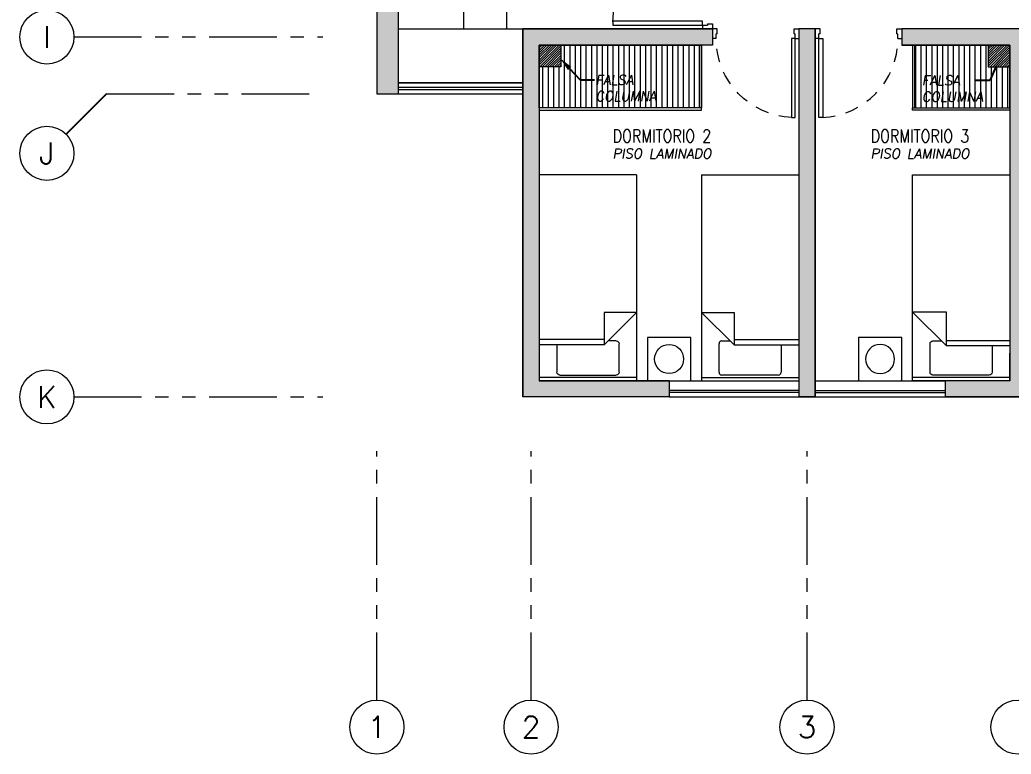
# Model space of a CAD drawing. Header units: millimetres. Extents: x -3 to 53, y -110 to 39.
# Drawn here: x -3.3 to 5.86, y -6.1 to 0.68 of the extents above; entities that cross this region are included whole.
import ezdxf
from ezdxf import colors
from ezdxf.entities.mleader import LeaderData, LeaderLine
from ezdxf.enums import TextEntityAlignment as Align
from ezdxf.math import Vec2, Vec3

# ---------------------------------------------------------------- set-up
doc = ezdxf.new("R2010")
doc.units = ezdxf.units.MM
for name, pattern in [('HIDDEN2', [0.1875, 0.125, -0.0625]), ('PHANTOM', [63.5, 31.75, -6.35, 6.35, -6.35, 6.35, -6.35]), ('PHANTOM2', [1.25, 0.625, -0.125, 0.125, -0.125, 0.125, -0.125])]:
    doc.linetypes.add(name, pattern=pattern)
for name, color, linetype in [('A-COTAS EXT', 8, 'Continuous'), ('A-EJES', 8, 'PHANTOM'), ('A-EST HATCH', 8, 'Continuous'), ('A-EST PLACAS', 8, 'Continuous'), ('A-EST VIGAS', 8, 'HIDDEN2'), ('A-HATCH', 8, 'Continuous'), ('A-MOBILIARIO', 8, 'Continuous'), ('A-MURO BAJO', 8, 'Continuous'), ('A-TEXTO-ACABADO PISO', 8, 'Continuous'), ('A-TEXTO-INDICACIONES', 8, 'Continuous'), ('DLP_MOBILIARIO', 8, 'Continuous'), ('DLP_MOBILIARIO FIJO', 8, 'Continuous'), ('DLP_TEXTO AMBIENTE', 8, 'Continuous')]:
    doc.layers.add(name, color=color, linetype=linetype)
doc.layers.add('A-MUROS', color=8, linetype='Continuous', lineweight=30)
doc.styles.add('ROMANS', font='ROMANS.shx', dxfattribs={"oblique": 10})

# ---------------------------------------------------------------- blocks, each defined once
blk = doc.blocks.new('EST-P2')
at = {"layer": 'A-EST HATCH', "lineweight": 0}
h = blk.add_hatch(color=8, dxfattribs=at)
h.dxf.hatch_style = 1
h.paths.add_polyline_path([(-39.55, -10.99), (-39.55, -4.925), (-38.05, -4.925), (-38.05, -5.675), (-37.9, -5.675), (-37.9, -4.725), (-39.7, -4.725), (-39.7, -5.6), (-41.2, -5.6), (-41.2, -5.1), (-41.35, -5.1), (-41.35, -5.8), (-39.7, -5.8), (-39.7, -10.99)])
h.paths.add_polyline_path([(-18.45, -0.925), (-20.05, -0.925), (-20.05, 2.175), (-18.85, 2.175), (-18.85, 2.325), (-20.2, 2.325), (-20.2, -1.075), (-18.45, -1.075)])
h.paths.add_polyline_path([(-17.65, 2.325), (-17.5, 2.325), (-17.5, -1.075), (-17.65, -1.075)])
h.paths.add_polyline_path([(-12.15, 2.8), (-11.85, 2.8), (-11.85, 2.65), (-12, 2.65), (-12, -0.425), (-12.15, -0.425)])
h.paths.add_polyline_path([(-15.1, 2.175), (-15.1, -0.925), (-16.7, -0.925), (-16.7, -1.075), (-14.95, -1.075), (-14.95, 2.325), (-16.3, 2.325), (-16.3, 2.175)])
h.paths.add_polyline_path([(-5.85, 2.65), (-5.25, 2.65), (-5.25, 2.8), (-6, 2.8), (-6, -0.6), (-4.85, -0.6), (-4.85, -0.45), (-5.85, -0.45)])
h.paths.add_polyline_path([(-4.05, 2.8), (-4.05, -0.6), (-3.9, -0.6), (-3.9, 2.8)])
h.paths.add_polyline_path([(-3.1, -0.45), (-1.5, -0.45), (-1.5, 2.65), (-2.7, 2.65), (-2.7, 2.8), (-1.35, 2.8), (-1.35, -0.6), (-3.1, -0.6)])
h.paths.add_polyline_path([(-5.85, -10.9), (-5.25, -10.9), (-5.25, -11.05), (-6, -11.05), (-6, -7.65), (-4.85, -7.65), (-4.85, -7.8), (-5.85, -7.8)])
h.paths.add_polyline_path([(-4.05, -11.05), (-4.05, -7.65), (-3.9, -7.65), (-3.9, -11.05)])
h.paths.add_polyline_path([(-3.1, -7.8), (-1.5, -7.8), (-1.5, -10.9), (-2.7, -10.9), (-2.7, -11.05), (-1.35, -11.05), (-1.35, -7.65), (-3.1, -7.65)])
h.paths.add_polyline_path([(-8.7, -7.55), (-8.85, -7.55), (-8.85, -10.9), (-9, -10.9), (-9, -11.05), (-8.7, -11.05)])
h.paths.add_polyline_path([(-18.45, -7.325), (-20.05, -7.325), (-20.05, -10.425), (-18.85, -10.425), (-18.85, -10.575), (-20.2, -10.575), (-20.2, -7.175), (-18.45, -7.175)])
h.paths.add_polyline_path([(-17.65, -10.575), (-17.5, -10.575), (-17.5, -7.175), (-17.65, -7.175)])
h.paths.add_polyline_path([(-12.15, -11.05), (-11.85, -11.05), (-11.85, -10.9), (-12, -10.9), (-12, -7.825), (-12.15, -7.825)])
h.paths.add_polyline_path([(-15.1, -10.425), (-15.1, -7.325), (-16.7, -7.325), (-16.7, -7.175), (-14.95, -7.175), (-14.95, -10.575), (-16.3, -10.575), (-16.3, -10.425)])
h.paths.add_polyline_path([(-31.6, -0.925), (-30, -0.925), (-30, 2.175), (-31.2, 2.175), (-31.2, 2.325), (-29.85, 2.325), (-29.85, -1.075), (-31.6, -1.075)])
h.paths.add_polyline_path([(-32.4, 2.325), (-32.55, 2.325), (-32.55, -1.075), (-32.4, -1.075)])
h.paths.add_polyline_path([(-38.2, 2.8), (-38.2, 2.65), (-38.05, 2.65), (-38.05, -0.425), (-37.9, -0.425), (-37.9, 2.8)])
h.paths.add_polyline_path([(-34.95, 2.175), (-34.95, -0.925), (-33.35, -0.925), (-33.35, -1.075), (-35.1, -1.075), (-35.1, 2.325), (-33.75, 2.325), (-33.75, 2.175)])
h.paths.add_polyline_path([(-39.7, -2.45), (-41.35, -2.45), (-41.35, -3.15), (-41.2, -3.15), (-41.2, -2.65), (-39.7, -2.65), (-39.7, -3.525), (-37.9, -3.525), (-37.9, -2.575), (-38.05, -2.575), (-38.05, -3.325), (-39.55, -3.325), (-39.55, 2.74), (-39.7, 2.74)])
h.paths.add_polyline_path([(-44.2, 2.65), (-44.8, 2.65), (-44.8, 2.8), (-44.05, 2.8), (-44.05, -0.6), (-45.2, -0.6), (-45.2, -0.45), (-44.2, -0.45)])
h.paths.add_polyline_path([(-46, 2.8), (-46, -0.6), (-46.15, -0.6), (-46.15, 2.8)])
h.paths.add_polyline_path([(-46.95, -0.45), (-48.55, -0.45), (-48.55, 2.65), (-47.35, 2.65), (-47.35, 2.8), (-48.7, 2.8), (-48.7, -0.6), (-46.95, -0.6)])
h.paths.add_polyline_path([(-46, -11.05), (-46, -7.65), (-46.15, -7.65), (-46.15, -11.05)])
h.paths.add_polyline_path([(-46.95, -7.8), (-48.55, -7.8), (-48.55, -10.9), (-47.35, -10.9), (-47.35, -11.05), (-48.7, -11.05), (-48.7, -7.65), (-46.95, -7.65)])
h.paths.add_polyline_path([(-41.35, -7.55), (-41.2, -7.55), (-41.2, -10.9), (-41.05, -10.9), (-41.05, -11.05), (-41.35, -11.05)])
h.paths.add_polyline_path([(-31.6, -7.325), (-30, -7.325), (-30, -10.425), (-31.2, -10.425), (-31.2, -10.575), (-29.85, -10.575), (-29.85, -7.175), (-31.6, -7.175)])
h.paths.add_polyline_path([(-32.4, -10.575), (-32.55, -10.575), (-32.55, -7.175), (-32.4, -7.175)])
h.paths.add_polyline_path([(-37.9, -11.05), (-38.2, -11.05), (-38.2, -10.9), (-38.05, -10.9), (-38.05, -7.825), (-37.9, -7.825)])
h.paths.add_polyline_path([(-34.95, -10.425), (-34.95, -7.325), (-33.35, -7.325), (-33.35, -7.175), (-35.1, -7.175), (-35.1, -10.575), (-33.75, -10.575), (-33.75, -10.425)])
h.paths.add_polyline_path([(-10.35, -4.725), (-12.15, -4.725), (-12.15, -5.675), (-12, -5.675), (-12, -4.925), (-10.5, -4.925), (-10.5, -10.99), (-10.35, -10.99), (-10.35, -5.8), (-8.7, -5.8), (-8.7, -5.1), (-8.85, -5.1), (-8.85, -5.6), (-10.35, -5.6)])
h.paths.add_polyline_path([(-44.05, -11.05), (-44.05, -7.65), (-45.2, -7.65), (-45.2, -7.8), (-44.2, -7.8), (-44.2, -10.9), (-44.8, -10.9), (-44.8, -11.05)])
h.paths.add_polyline_path([(-46.9532, -2.7), (-47.1, -2.7), (-47.1, -1.5), (-44.95, -1.5), (-44.95, -1.65), (-45.4, -1.65), (-45.4, -3.25), (-45.6, -3.25), (-45.6, -1.65), (-46.95, -1.65), (-46.95, -2.7)], flags=17)
h.paths.add_polyline_path([(-46.9532, -5.55), (-47.1, -5.55), (-47.1, -6.75), (-44.95, -6.75), (-44.95, -6.6), (-45.4, -6.6), (-45.4, -5), (-45.6, -5), (-45.6, -6.6), (-46.95, -6.6), (-46.95, -5.55)], flags=17)
h.paths.add_polyline_path([(-41.1999, -4.05), (-44.05, -4.05), (-44.05, -1.5), (-44.2, -1.5), (-44.2, -4.05), (-46.95, -4.05), (-46.95, -3.45), (-47.1, -3.45), (-47.1, -4.05), (-49.85, -4.05), (-49.85, 0), (-50.05, 0), (-50.05, -8.25), (-49.85, -8.25), (-49.85, -4.2), (-47.1, -4.2), (-47.1, -4.8), (-46.95, -4.8), (-46.95, -4.2), (-44.2, -4.2), (-44.2, -6.75), (-44.05, -6.75), (-44.05, -4.2), (-41.1999, -4.2)])
h.paths.add_polyline_path([(-41.35, 2.8), (-41.35, -0.7), (-41.2, -0.7), (-41.2, 2.65), (-41.05, 2.65), (-41.05, 2.8)])
h.paths.add_polyline_path([(-10.35, 2.74), (-10.35, -2.45), (-8.7, -2.45), (-8.7, -3.15), (-8.85, -3.15), (-8.85, -2.65), (-10.35, -2.65), (-10.35, -3.525), (-12.15, -3.525), (-12.15, -2.575), (-12, -2.575), (-12, -3.325), (-10.5, -3.325), (-10.5, 2.74)])
h.paths.add_polyline_path([(-2.95, -4.05), (-0.2, -4.05), (-0.2, 0), (0, 0), (0, -8.25), (-0.2, -8.25), (-0.2, -4.2), (-2.95, -4.2), (-2.95, -4.8), (-3.1, -4.8), (-3.1, -4.2), (-5.85, -4.2), (-5.85, -6.75), (-6, -6.75), (-6, -4.2), (-8.8501, -4.2), (-8.8501, -4.05), (-6, -4.05), (-6, -1.5), (-5.85, -1.5), (-5.85, -4.05), (-3.1, -4.05), (-3.1, -3.45), (-2.95, -3.45)])
h.paths.add_polyline_path([(-8.7, 2.8), (-9, 2.8), (-9, 2.65), (-8.85, 2.65), (-8.85, -0.7), (-8.7, -0.7)])
h.paths.add_polyline_path([(-3.0968, -2.7), (-2.95, -2.7), (-2.95, -1.5), (-5.1, -1.5), (-5.1, -1.65), (-4.65, -1.65), (-4.65, -3.25), (-4.45, -3.25), (-4.45, -1.65), (-3.1, -1.65), (-3.1, -2.7)], flags=17)
h.paths.add_polyline_path([(-3.0968, -5.55), (-2.95, -5.55), (-2.95, -6.75), (-5.1, -6.75), (-5.1, -6.6), (-4.65, -6.6), (-4.65, -5), (-4.45, -5), (-4.45, -6.6), (-3.1, -6.6), (-3.1, -5.55)], flags=17)
h.paths.add_polyline_path([(-23.35, -3.525), (-23.2, -3.525), (-23.2, 0.475), (-23.35, 0.475)])
h.paths.add_polyline_path([(-27.6, -3.525), (-37, -3.525), (-37, -3.375), (-33.45, -3.375), (-33.45, -1.975), (-33.25, -1.975), (-33.25, -3.375), (-30.35, -3.375), (-30.35, -1.975), (-30.2, -1.975), (-30.2, -3.375), (-27.8, -3.375), (-27.8, -2.125), (-29.45, -2.125), (-29.45, -1.975), (-27.175, -1.975), (-27.175, -2.125), (-27.6, -2.125)])
h.paths.add_polyline_path([(-27.15, -3.525), (-25.05, -3.525), (-25.05, -3.375), (-27, -3.375), (-27, 0.325), (-25.05, 0.325), (-25.05, 0.475), (-27, 0.475), (-27, 2.325), (-27.85, 2.325), (-27.85, 2.175), (-27.15, 2.175)])
h.paths.add_polyline_path([(-22.45, -2.125), (-22.45, -3.525), (-13.05, -3.525), (-13.05, -3.375), (-16.6, -3.375), (-16.6, -1.975), (-16.8, -1.975), (-16.8, -3.375), (-19.7, -3.375), (-19.7, -1.975), (-19.85, -1.975), (-19.85, -3.375), (-22.25, -3.375), (-22.25, -2.125), (-20.6, -2.125), (-20.6, -1.975), (-22.825, -1.975), (-22.825, -2.125)])
h.paths.add_polyline_path([(-22.85, 2.175), (-22.2, 2.175), (-22.2, 2.325), (-23.05, 2.325), (-23.05, -3.525), (-22.85, -3.525)])
h.paths.add_polyline_path([(-23.05, -6.3), (-23.05, -10.575), (-22.2, -10.575), (-22.2, -10.425), (-22.85, -10.425), (-22.85, -6.3)])
h.paths.add_polyline_path([(-21.05, -6.275), (-21.05, -6.125), (-22.85, -6.125), (-22.85, -4.875), (-20.3, -4.875), (-20.3, -6.275), (-20.15, -6.275), (-20.15, -4.875), (-16.8, -4.875), (-16.8, -6.275), (-16.6, -6.275), (-16.6, -4.875), (-13.05, -4.875), (-13.05, -4.725), (-23.05, -4.725), (-23.05, -6.275)])
h.paths.add_polyline_path([(-27, -6.3), (-27, -10.025), (-23.35, -10.025), (-23.35, -7.375), (-25.7, -7.375), (-25.7, -6.825), (-26, -6.825), (-26, -6.675), (-25.55, -6.675), (-25.55, -7.225), (-23.35, -7.225), (-23.35, -4.875), (-26, -4.875), (-26, -4.725), (-23.2, -4.725), (-23.2, -10.175), (-27, -10.175), (-27, -10.575), (-27.85, -10.575), (-27.85, -10.425), (-27.15, -10.425), (-27.15, -6.3)])
h.paths.add_polyline_path([(-29, -6.275), (-29, -6.125), (-27.2, -6.125), (-27.2, -4.875), (-29.75, -4.875), (-29.75, -6.275), (-29.9, -6.275), (-29.9, -4.875), (-33.25, -4.875), (-33.25, -6.275), (-33.45, -6.275), (-33.45, -4.875), (-37, -4.875), (-37, -4.725), (-27, -4.725), (-27, -6.275)])
at = {"layer": 'A-EST PLACAS', "color": 8, "lineweight": 0}
for points in [[(-41.1999, -4.05), (-44.05, -4.05), (-44.05, -1.5), (-44.2, -1.5), (-44.2, -4.05), (-46.95, -4.05), (-46.95, -3.45), (-47.1, -3.45), (-47.1, -4.05), (-49.85, -4.05), (-49.85, 0), (-50.05, 0), (-50.05, -8.25), (-49.85, -8.25), (-49.85, -4.2), (-47.1, -4.2), (-47.1, -4.8), (-46.95, -4.8), (-46.95, -4.2), (-44.2, -4.2), (-44.2, -6.75), (-44.05, -6.75), (-44.05, -4.2), (-41.1999, -4.2)], [(-46.95, -7.8), (-48.55, -7.8), (-48.55, -10.9), (-47.35, -10.9), (-47.35, -11.05), (-48.7, -11.05), (-48.7, -7.65), (-46.95, -7.65)], [(-46, -11.05), (-46, -7.65), (-46.15, -7.65), (-46.15, -11.05)], [(-44.05, -11.05), (-44.05, -7.65), (-45.2, -7.65), (-45.2, -7.8), (-44.2, -7.8), (-44.2, -10.9), (-44.8, -10.9), (-44.8, -11.05)]]:
    blk.add_lwpolyline(points, close=True, dxfattribs=at)
at = {"layer": 'A-EST VIGAS', "color": 8, "lineweight": 0}
for p, q in [((-49.85, -8.25), (-48.7, -8.25)), ((-47.35, -11.05), (-46.15, -11.05)), ((-46, -11.05), (-44.8, -11.05))]:
    blk.add_line(p, q, dxfattribs=at)
blk = doc.blocks.new('A$C77AB7FBD')
at = {"color": 8, "linetype": 'Continuous', "lineweight": 0}
for p, q in [((0, 0), (0, 1.9)), ((0.9, 1.9), (0, 1.9)), ((0.9, 1.87), (0, 1.87)), ((0.1908, 1.8487), (0.7119, 1.8487)), ((0.9, 0), (0.9, 1.9)), ((0.164, 1.57), (0.164, 1.8219)), ((0.7386, 1.8219), (0.7386, 1.5585)), ((0.6, 1.57), (0, 1.57)), ((0.6, 1.27), (0.6, 1.57)), ((0.9, 1.27), (0.6, 1.57)), ((0.6, 1.52), (0, 1.52)), ((0.7119, 1.5317), (0.6383, 1.5317)), ((0.9, 1.27), (0.6, 1.27)), ((0.9, 0), (0, 0))]:
    blk.add_line(p, q, dxfattribs=at)
for centre, start, end in [((0.1908, 1.8219), 90, 180), ((0.7119, 1.8219), 0, 90), ((0.7119, 1.5585), 270, 0)]:
    blk.add_arc(centre, 0.0267, start, end, dxfattribs=at)
blk = doc.blocks.new('A$C2EBA15F5')
at = {"color": 8, "lineweight": 0}
blk.add_lwpolyline([(0, 0.4), (0, 0), (0.4, 0), (0.4, 0.4)], close=True, dxfattribs=at)
blk.add_circle((0.2, 0.2), 0.1344, dxfattribs=at)
blk = doc.blocks.new('CAMA PROYECCION')
at = {"color": 8, "lineweight": 0}
for p, q in [((37.495, 40.6423, 0), (37.495, 38.771, 0)), ((38.3949, 40.6423, 0), (37.495, 40.6423, 0)), ((38.3949, 38.771, 0), (38.3949, 40.6423, 0)), ((38.0806, 39.3741, 0), (38.3949, 39.3741, 0)), ((38.3949, 39.3741, 0), (38.0806, 39.0644, 0)), ((38.0806, 39.0644, 0), (38.0806, 39.3741, 0)), ((38.0806, 39.1133, 0), (37.495, 39.1133, 0)), ((37.495, 39.0644, 0), (38.0806, 39.0644, 0)), ((37.659, 39.0644, 0), (37.659, 38.8203, 0)), ((38.2069, 39.1106, 0), (38.1275, 39.1106, 0)), ((38.2336, 38.8203, 0), (38.2336, 39.0838, 0)), ((37.495, 38.7423, 0), (37.495, 38.9974, 0)), ((38.3949, 38.7423, 0), (38.3949, 38.9974, 0)), ((37.495, 38.771, 0), (38.3949, 38.771, 0)), ((37.6857, 38.7936, 0), (38.2069, 38.7936, 0)), ((37.495, 38.7423, 0), (38.3949, 38.7423, 0))]:
    blk.add_line(p, q, dxfattribs=at)
at = {"color": 8, "lineweight": 0, "elevation": 0}
blk.add_lwpolyline([(38.495, 38.7423), (38.495, 39.1423), (38.895, 39.1423), (38.895, 38.7423)], close=True, dxfattribs=at)
at = {"color": 8, "lineweight": 0}
blk.add_circle((38.695, 38.9423, 0), 0.1344, dxfattribs=at)
for centre, start, end in [((38.2069, 39.0838, 0), 0, 90), ((37.6857, 38.8203, 0), 180, 270), ((38.2069, 38.8203, 0), 270, 0)]:
    blk.add_arc(centre, 0.0267, start, end, dxfattribs=at)
blk = doc.blocks.new('*U143')
at = {"color": 8, "lineweight": 0}
for p, q in [((0.01, 0.855), (0.01, 0.9)), ((0.055, 0.855), (0.01, 0.855)), ((0.1, 0.865), (0.055, 0.865)), ((0.055, 0.855), (0.055, 0.865)), ((0.1, 0.865), (0.1, 0.9)), ((0.055, 0.045), (0.01, 0.045)), ((0.01, 0.045), (0.01, 0)), ((0.055, 0.045), (0.055, 0.035)), ((0.1, 0.035), (0.055, 0.035)), ((0.1, 0.035), (0.1, 0))]:
    blk.add_line(p, q, dxfattribs=at)
blk.add_lwpolyline([(0.93, 0.07), (0.93, 0.035), (0.1, 0.035), (0.1, 0.07)], close=True, dxfattribs=at)
at = {"color": 8, "linetype": 'HIDDEN2', "lineweight": 0}
blk.add_arc((0.0995, 0.0339), 0.8311, 2.23015, 89.96723, dxfattribs=at)
blk = doc.blocks.new('*U142')
at = {"color": 8, "lineweight": 0}
for p, q in [((0.01, 0.755), (0.01, 0.8)), ((0.055, 0.755), (0.01, 0.755)), ((0.1, 0.765), (0.055, 0.765)), ((0.055, 0.755), (0.055, 0.765)), ((0.1, 0.765), (0.1, 0.8)), ((0.055, 0.045), (0.01, 0.045)), ((0.01, 0.045), (0.01, 0)), ((0.055, 0.045), (0.055, 0.035)), ((0.1, 0.035), (0.055, 0.035)), ((0.1, 0.035), (0.1, 0))]:
    blk.add_line(p, q, dxfattribs=at)
blk.add_lwpolyline([(0.83, 0.07), (0.83, 0.035), (0.1, 0.035), (0.1, 0.07)], close=True, dxfattribs=at)
at = {"color": 8, "linetype": 'HIDDEN2', "lineweight": 0}
blk.add_arc((0.0996, 0.034), 0.731, 2.23015, 89.96723, dxfattribs=at)
blk = doc.blocks.new('DPTO 65')
at = {"layer": 'A-HATCH', "lineweight": 0}
h = blk.add_hatch(dxfattribs=at)
h.set_pattern_fill('ANSI31', color=8, scale=0.005)
h.set_pattern_definition([(45, (-52.640968, -4.05), (-0.01122532, 0.01122532), [])])
h.paths.add_polyline_path([(-5.85, 3.95), (-5.65, 3.95), (-5.65, 3.75), (-5.85, 3.75)])
h = blk.add_hatch(dxfattribs=at)
h.set_pattern_fill('ANSI31', color=8, scale=0.005)
h.set_pattern_definition([(45, (-50.050001, -4.05), (-0.01122532, 0.01122532), [])])
h.paths.add_polyline_path([(-1.5, 3.95), (-1.7, 3.95), (-1.7, 3.75), (-1.5, 3.75)])
at = {"layer": 'DLP_MOBILIARIO FIJO', "lineweight": 0}
h = blk.add_hatch(dxfattribs=at)
h.set_pattern_fill('_USER', color=8, scale=0.05, angle=270, pattern_type=0)
h.set_pattern_definition([(270, (-65.03, 33.379965), (0.05, -9e-18), [])])
h.paths.add_polyline_path([(-5.85, 4.33), (-4.97, 4.33), (-4.97, 3.75), (-5.65, 3.75), (-5.65, 3.95), (-5.85, 3.95)])
h = blk.add_hatch(dxfattribs=at)
h.set_pattern_fill('_USER', color=8, scale=0.05, angle=270, pattern_type=0)
h.set_pattern_definition([(270, (-9542.434857, -4941.215817), (0.05, -9e-18), [])])
h.paths.add_polyline_path([(-1.5, 4.33), (-1.5, 3.95), (-1.7, 3.95), (-1.7, 3.75), (-2.98, 3.75), (-2.98, 4.33)])
at = {"layer": 'A-MURO BAJO', "color": 8, "lineweight": 0}
for p, q in [((-4.05, 7), (-5.25, 7)), ((-2.7, 7), (-3.9, 7)), ((-4.05, 6.85), (-5.25, 6.85)), ((-2.7, 6.85), (-3.9, 6.85)), ((-0.2, 4.2), (-1.35, 4.2)), ((-0.2, 4.1), (-1.35, 4.1))]:
    blk.add_line(p, q, dxfattribs=at)
at = {"layer": 'A-MUROS', "color": 8, "lineweight": 0}
for p, q in [((-6, 7), (-5.25, 7)), ((-5.25, 6.85), (-5.25, 7)), ((-4.05, 7), (-3.9, 7)), ((-4.05, 3.6), (-4.05, 7)), ((-3.9, 3.6), (-3.9, 7)), ((-2.7, 7), (-1.35, 7)), ((-2.7, 6.85), (-2.7, 7)), ((-1.35, 3.6), (-1.35, 7)), ((-5.85, 6.85), (-5.25, 6.85)), ((-5.85, 3.95), (-5.85, 6.85)), ((-2.7, 6.85), (-1.5, 6.85)), ((-1.5, 3.95), (-1.5, 6.85)), ((-5.65, 3.95), (-5.85, 3.95)), ((-5.65, 3.75), (-5.65, 3.95)), ((-1.7, 3.75), (-1.7, 3.95)), ((-1.7, 3.95), (-1.5, 3.95)), ((-5.65, 3.75), (-4.85, 3.75)), ((-4.85, 3.6), (-4.85, 3.75)), ((-3.1, 3.75), (-1.7, 3.75)), ((-3.1, 3.6), (-3.1, 3.75)), ((-6, 3.6), (-4.85, 3.6)), ((-4.05, 3.6), (-3.9, 3.6)), ((-3.1, 3.6), (-1.35, 3.6))]:
    blk.add_line(p, q, dxfattribs=at)
at = {"layer": 'DLP_MOBILIARIO', "color": 8, "lineweight": 0}
blk.add_lwpolyline([(-0.8, 3.4), (-0.8, 3.6), (-1.2, 3.6), (-1.2, 3.4)], close=True, dxfattribs=at)
at = {"layer": 'DLP_MOBILIARIO FIJO', "color": 8, "lineweight": 0}
for p, q in [((-4.05, 6.96), (-5.25, 6.96)), ((-4.05, 6.94), (-5.25, 6.94)), ((-3.9, 6.96), (-2.7, 6.96)), ((-3.9, 6.94), (-2.7, 6.94)), ((-0.2, 4.16), (-1.35, 4.16)), ((-0.2, 4.14), (-1.35, 4.14))]:
    blk.add_line(p, q, dxfattribs=at)
at = {"layer": 'DLP_MOBILIARIO FIJO', "color": 8, "lineweight": 0, "elevation": 0}
for points in [[(-4.95, 4.35), (-4.95, 4.33), (-5.85, 4.33), (-5.85, 4.35)], [(-4.97, 3.75), (-4.95, 3.75), (-4.95, 4.33), (-4.97, 4.33)], [(-3, 4.35), (-3, 4.33), (-1.5, 4.33), (-1.5, 4.35)], [(-2.98, 3.75), (-3, 3.75), (-3, 4.33), (-2.98, 4.33)]]:
    blk.add_lwpolyline(points, close=True, dxfattribs=at)
at = {"layer": 'DLP_MOBILIARIO FIJO', "color": 8, "lineweight": 0}
for points in [[(-5.85, 3.75), (-4.97, 3.75), (-4.97, 4.33), (-5.85, 4.33)], [(-1.5, 3.75), (-2.98, 3.75), (-2.98, 4.33), (-1.5, 4.33)]]:
    blk.add_lwpolyline(points, close=True, dxfattribs=at)
at = {"layer": 'DLP_MOBILIARIO', "color": 8, "lineweight": 0}
for name, p, xscale, rotation in [('CAMA PROYECCION', (-43.345, 45.5923, 0), -1, 180), ('*U142', (-3.9, 3.59), -1.000000000000014, 270), ('*U143', (-3.11, 3.6), -1, 180)]:
    blk.add_blockref(name, p, dxfattribs=dict(at, xscale=xscale, rotation=rotation))
blk.add_blockref('A$C77AB7FBD', (-3.9, 4.95), dxfattribs=at)
at = {"layer": 'DLP_MOBILIARIO', "color": 8, "lineweight": 0, "extrusion": (0, 0, -1), "xscale": -1, "zscale": -1}
blk.add_blockref('A$C2EBA15F5', (2.9, 6.45), dxfattribs=at)
at = {"layer": 'DLP_MOBILIARIO', "color": 8, "lineweight": 0, "xscale": -1}
blk.add_blockref('A$C77AB7FBD', (-1.5, 4.95), dxfattribs=at)
at = {"layer": 'DLP_MOBILIARIO', "color": 8, "lineweight": 0, "rotation": 90}
blk.add_blockref('*U142', (-4.05, 3.59), dxfattribs=at)
blk = doc.blocks.new('TEXTO AMBIENTES PT')
at = {"layer": 'A-TEXTO-ACABADO PISO', "color": 8, "lineweight": 0, "char_height": 0.09, "attachment_point": 2, "rotation": 0.00002, "style": 'ROMANS'}
for insert in [(1.2842, -11.5569), (3.6682, -11.5569)]:
    blk.add_mtext_dynamic_manual_height_columns('PISO LAMINADO', width=1.20225, gutter_width=12.5, heights=[0], dxfattribs=dict(at, insert=insert))
at = {"layer": 'DLP_TEXTO AMBIENTE', "color": 8, "lineweight": 0, "style": 'ROMANS', "width": 0.8}
for s, p in [('DORMITORIO 2', (1.2841, -11.4999)), ('DORMITORIO 3', (3.6684, -11.4999))]:
    blk.add_text(s, height=0.12, dxfattribs=at).set_placement(p, align=Align.CENTER)
blk = doc.blocks.new('Ejes_Torre C')
at = {"layer": 'A-COTAS EXT'}
blk.add_line((-2.5, 2.8), (-2.8732, 2.4268), dxfattribs=at)
at = {"layer": 'A-EJES', "color": 8, "linetype": 'PHANTOM2', "lineweight": 0}
for points in [[(-2.8, 3.325), (-0.5, 3.325)], [(-2.5, 2.8), (-0.5, 2.8)], [(-2.8, 0), (-0.5, 0)], [(0, -2.8), (0, -0.5)], [(1.425, -2.8), (1.425, -0.5)], [(3.975, -2.8), (3.975, -0.5)]]:
    blk.add_lwpolyline(points, dxfattribs=at)
at = {"layer": 'A-EJES', "color": 8, "linetype": 'Continuous', "lineweight": 0}
for centre in [(-3.05, 3.325), (-3.05, 2.25), (-3.05, 0), (0, -3.05), (1.425, -3.05), (3.975, -3.05), (5.925, -3.05)]:
    blk.add_circle(centre, 0.25, dxfattribs=at)
at = {"layer": 'A-EJES', "color": 8, "linetype": 'Continuous', "lineweight": 0, "style": 'ROMANS'}
for s, p in [('I', (-3.05, 3.325)), ('J', (-3.05, 2.25)), ('K', (-3.05, 0)), ('1', (0, -3.05)), ('2', (1.425, -3.05)), ('3', (3.975, -3.05))]:
    blk.add_text(s, height=0.2, dxfattribs=at).set_placement(p, align=Align.MIDDLE_CENTER)
blk = doc.blocks.new('JUNTA2')
at = {"layer": 'A-MOBILIARIO', "color": 8, "lineweight": 0}
blk.add_lwpolyline([(-25.6, -9.975), (-25.6, -10.475), (-26.75, -10.475), (-26.75, -9.975)], close=True, dxfattribs=at)
at = {"layer": 'A-MUROS', "color": 8, "lineweight": 0}
blk.add_lwpolyline([(-24, -6.375), (-26.75, -6.375), (-26.75, -2.325), (-26.95, -2.325), (-26.95, -10.575), (-26.75, -10.575), (-26.75, -6.525), (-24, -6.525)], dxfattribs=at)
blk = doc.blocks.new('TEXTO NOTAS PT')
at = {"layer": 'A-TEXTO-INDICACIONES'}
ml = blk.add_multileader_mtext('Standard', dxfattribs=at)
ml.set_content('FALSA COLUMNA', color=256, style='ROMANS')
ml.set_leader_properties(color=7)
ml.build(insert=Vec2(0, 0))
ml.multileader.update_dxf_attribs({"dogleg_length": 1.3073, "arrow_head_size": 0.13, "scale": 0.1})
ctx = ml.context
ctx.base_point, ctx.scale, ctx.char_height, ctx.arrow_head_size, ctx.landing_gap_size, ctx.plane_origin = Vec3(3.6766, -10.9266), 0.1, 0.09, 0.13, 0.01, Vec3(3.462, -11.9099)
notes = []
notes.append((ctx, [(1, (1, 1, 0), (4.3142, -10.9266), (-1, 0), 0.1307, [(0, [(4.4253, -10.6746)], 0, [])])]))
ctx.mtext.insert, ctx.mtext.width, ctx.mtext.defined_height, ctx.mtext.flow_direction = Vec3(3.6866, -10.8816), 0.532149, 0.5349, 5
ml = blk.add_multileader_mtext('Standard', dxfattribs=at)
ml.set_content('FALSA COLUMNA', color=256, style='ROMANS')
ml.set_leader_properties(color=7)
ml.build(insert=Vec2(0, 0))
ml.multileader.update_dxf_attribs({"dogleg_length": 1.3073, "arrow_head_size": 0.13, "scale": 0.1})
ctx = ml.context
ctx.base_point, ctx.scale, ctx.char_height, ctx.arrow_head_size, ctx.landing_gap_size, ctx.plane_origin = Vec3(0.6594, -10.9219), 0.1, 0.09, 0.13, 0.01, Vec3(0.4448, -11.9052)
notes.append((ctx, [(0, (1, 1, 0), (0.5286, -10.9219), (1, 0), 0.1307, [(0, [(0.3426, -10.7209)], 0, [])])]))
ctx.mtext.insert, ctx.mtext.width, ctx.mtext.defined_height, ctx.mtext.flow_direction = Vec3(0.6694, -10.8769), 0.532149, 0.5349, 5
for ctx, leaders in notes:
    for number, flags, end, landing, length, lines in leaders:
        leader = LeaderData()
        leader.index, (leader.has_last_leader_line, leader.has_dogleg_vector, leader.attachment_direction) = number, flags
        leader.last_leader_point, leader.dogleg_vector, leader.dogleg_length = Vec3(end), Vec3(landing), length
        for number, points, colour, breaks in lines:
            line = LeaderLine()
            line.index, line.vertices, line.color, line.breaks = number, Vec3.list(points), colors.encode_raw_color(colour), breaks
            leader.lines.append(line)
        ctx.leaders.append(leader)
blk = doc.blocks.new('arq.')
at = {"color": 8}
blk.add_blockref('EST-P2', (151.2627, 10.1436, 0), dxfattribs=at)
at = {"color": 8, "rotation": 180}
blk.add_blockref('DPTO 65', (101.2127, 6.0936), dxfattribs=at)
at = {"color": 8}
blk.add_blockref('JUNTA2', (128.1627, 12.4686), dxfattribs=at)
at = {"layer": 'A-EJES', "color": 8, "lineweight": 0}
blk.add_blockref('Ejes_Torre C', (101.2127, -0.9064), dxfattribs=at)
at = {"layer": 'A-TEXTO-INDICACIONES', "color": 8}
blk.add_blockref('TEXTO NOTAS PT', (102.5627, 12.9436), dxfattribs=at)
at = {"layer": 'DLP_TEXTO AMBIENTE', "color": 8}
blk.add_blockref('TEXTO AMBIENTES PT', (102.5627, 12.9436), dxfattribs=at)

msp = doc.modelspace()

# ---------------------------------------------------------------- block references
at = {"color": 7}
msp.add_blockref('arq.', (-101.2125, -1.8936), dxfattribs=at)

doc.saveas('drawing.dxf')
